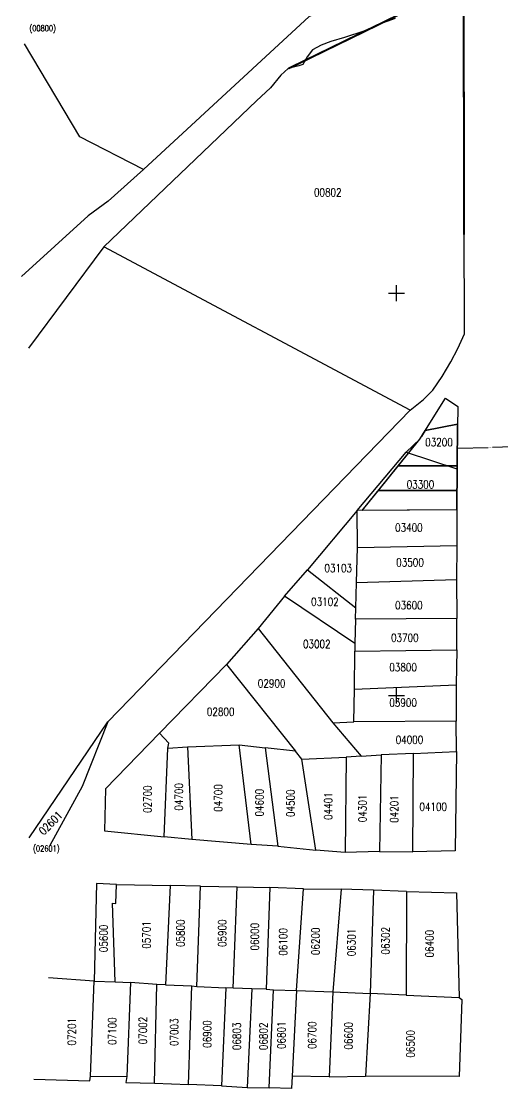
# Model space of a CAD drawing. Header units: metres. Extents: x 619047 to 657292, y 1301217 to 1319844.
# Drawn here: x 648898.7 to 649018.2, y 1318732.6 to 1318997.8 of the extents above; entities that cross this region are included whole.
import ezdxf
from ezdxf.enums import TextEntityAlignment as Align

# ---------------------------------------------------------------- set-up
doc = ezdxf.new("R2010")
doc.units = ezdxf.units.M
doc.header["$PDMODE"] = 32
doc.header["$PDSIZE"] = 0.5
for name, color, linetype in [('2', 1, 'Continuous'), ('42', 7, 'Continuous'), ('5', 7, 'Continuous'), ('6', 7, 'Continuous'), ('7', 7, 'Continuous'), ('CVL_CUADCON_LIN', 8, 'Continuous')]:
    doc.layers.add(name, color=color, linetype=linetype)
for name, color, linetype, lineweight in [('Nivel 2', 7, 'Continuous', 0), ('Nivel 5', 7, 'Continuous', 0), ('Nivel 6', 7, 'Continuous', 0)]:
    doc.layers.add(name, color=color, linetype=linetype, lineweight=lineweight)
doc.styles.add('ROMANS', font='ROMANS', dxfattribs={"height": 0.2})
doc.styles.get("Standard").update_dxf_attribs({"font": 'arial.ttf'})
doc.dimstyles.get("Standard").update_dxf_attribs({"dimtxt": 0.18, "dimasz": 0.18, "dimexe": 0.18, "dimexo": 0.0625, "dimgap": 0.09, "dimtad": 0, "dimtih": 1, "dimtoh": 1, "dimdec": 4, "dimzin": 0, "dimdsep": 46, "dimtxsty": 'Standard', "dimcen": 0.09, "dimadec": 0, "dimazin": 0, "dimtfac": 1, "dimtdec": 4, "dimtofl": 0, "dimtmove": 0, "dimatfit": 3, "dimfxl": 1, "dimtolj": 1, "dimtzin": 0, "dimarcsym": 0})

# ---------------------------------------------------------------- blocks, each defined once
blk = doc.blocks.new('COORD')
at = {"layer": '42', "color": 2, "linetype": 'Continuous'}
for p, q in [((-2, 0), (2, 0)), ((0, -2), (0, 2))]:
    blk.add_line(p, q, dxfattribs=at)
blk = doc.blocks.new('*D8')
at = {"color": 0, "linetype": 'Continuous', "lineweight": -2, "transparency": 16777216}
for p, q in [((649023.17, 1318892.1), (649015.67, 1318891.91)), ((649023.38, 1318890.85), (649023.34, 1318892.28)), ((649006.96, 1318890.45), (649006.93, 1318891.88)), ((649007.11, 1318891.7), (649014.62, 1318891.89))]:
    blk.add_line(p, q, dxfattribs=at)
at = {"color": 0, "linetype": 'Continuous', "transparency": 16777216}
for points in [[(649023.17, 1318892.13), (649023.17, 1318892.07), (649023.35, 1318892.1)], [(649007.11, 1318891.73), (649007.11, 1318891.67), (649006.93, 1318891.7)]]:
    blk.add_solid(points, dxfattribs=at)
at = {"layer": 'Defpoints', "color": 0, "linetype": 'Continuous', "transparency": 16777216}
for p in [(649023.35, 1318892.1), (649006.97, 1318890.39), (649023.38, 1318890.79)]:
    blk.add_point(p, dxfattribs=at)
at = {"color": 0, "linetype": 'Continuous', "transparency": 16777216, "insert": (649015.14, 1318891.9), "char_height": 0.18, "attachment_point": 5}
blk.add_mtext('\\A1;16.4205', dxfattribs=at)

msp = doc.modelspace()

# ---------------------------------------------------------------- linework, layer by layer
at = {"color": 4, "linetype": 'Continuous', "flags": 128}
for points in [[(649007.03512, 1318897.68375), (649006.8289, 1318876.38466), (648983.32956, 1318876.20799), (648997.6639, 1318893.98466), (648998.9923, 1318896.08591)], [(649007.03512, 1318897.68375), (649006.93615, 1318887.33413), (648992.3012, 1318887.33413), (648997.6639, 1318893.98466), (648998.9923, 1318896.08591)], [(649006.93615, 1318887.33413), (649006.87546, 1318881.18443), (648987.34235, 1318881.18443), (648992.3012, 1318887.33413)], [(649006.87546, 1318881.18443), (649006.8289, 1318876.38466), (648983.32956, 1318876.20799), (648987.34235, 1318881.18443)]]:
    msp.add_lwpolyline(points, close=True, dxfattribs=at)
at = {"color": 3, "linetype": 'Continuous', "flags": 128}
msp.add_lwpolyline([(649007.03512, 1318897.68375), (649006.8289, 1318876.38466), (648983.32956, 1318876.20799), (648997.6639, 1318893.98466), (648998.9923, 1318896.08591)], close=True, dxfattribs=at)
at = {"color": 2, "linetype": 'Continuous', "flags": 128}
for points in [[(649007.03514, 1318897.68366), (649006.8289, 1318876.38466), (648983.32956, 1318876.20799), (648997.6639, 1318893.98466), (648998.9923, 1318896.08591)], [(649006.87546, 1318881.18443), (649006.8289, 1318876.38466), (648983.32956, 1318876.20799), (648987.34235, 1318881.18443)]]:
    msp.add_lwpolyline(points, close=True, dxfattribs=at)
msp.add_lwpolyline([(649007.0351, 1318897.68361), (649006.87537, 1318881.18438), (648987.34064, 1318881.18221), (648997.6639, 1318893.98461), (648998.9923, 1318896.08591)], close=True)
at = {"color": 3, "linetype": 'Continuous', "flags": 128}
for points in [[(649007.03512, 1318897.68375), (648998.9923, 1318896.08591)], [(649006.8289, 1318876.38466), (649007.03514, 1318897.68366)], [(648998.9923, 1318896.08591), (648998.08388, 1318894.64898)], [(649006.8289, 1318876.38466), (648983.32956, 1318876.20799)]]:
    msp.add_lwpolyline(points, dxfattribs=at)
at = {"layer": '2', "color": 1, "linetype": 'Continuous'}
for p, q in [((648995.2579, 1318901.14866), (648919.1379, 1318941.72666)), ((648995.2579, 1318901.14866), (648920.1229, 1318823.73266)), ((648982.0879, 1318876.19866), (648994.2449, 1318890.73566)), ((648994.2449, 1318890.73566), (649006.8759, 1318886.59566)), ((649006.8759, 1318886.59566), (649006.8289, 1318876.38466)), ((648982.0879, 1318876.19866), (648969.7259, 1318861.51166)), ((649006.8289, 1318876.38466), (648982.0879, 1318876.19866)), ((648982.1979, 1318867.03366), (648982.0879, 1318876.19866)), ((649006.8289, 1318876.38466), (649006.8399, 1318867.51866)), ((648981.9039, 1318858.31666), (648982.1979, 1318867.03366)), ((648982.1979, 1318867.03366), (649006.8399, 1318867.51866)), ((649006.8399, 1318867.51866), (649006.7499, 1318859.10066)), ((648964.0569, 1318854.91666), (648969.7259, 1318861.51166)), ((648969.7259, 1318861.51166), (648981.7739, 1318852.03966)), ((648981.7739, 1318852.03966), (648981.9039, 1318858.31666)), ((648981.9039, 1318858.31666), (649006.7499, 1318859.10066)), ((649006.7499, 1318859.10066), (649006.8579, 1318849.38766)), ((648964.0569, 1318854.91666), (648957.5179, 1318846.92466)), ((648981.5299, 1318843.17266), (648964.0569, 1318854.91666)), ((648981.6589, 1318849.20066), (648981.7739, 1318852.03966)), ((648981.6589, 1318849.20066), (648981.5299, 1318843.17266)), ((649006.8579, 1318849.38766), (648981.6589, 1318849.20066)), ((649006.8229, 1318841.61766), (649006.8579, 1318849.38766)), ((648957.5179, 1318846.92466), (648949.6019, 1318837.98166)), ((648957.5179, 1318846.92466), (648976.0039, 1318823.47966)), ((648981.5299, 1318843.17266), (648981.5219, 1318841.28066)), ((648981.4279, 1318831.86566), (648981.5219, 1318841.28066)), ((648981.5219, 1318841.28066), (649006.8229, 1318841.61766)), ((649006.8229, 1318841.61766), (649006.6819, 1318832.95066)), ((648932.9629, 1318820.88866), (648949.6019, 1318837.98166)), ((648949.6019, 1318837.98166), (648966.7769, 1318816.47366)), ((648981.2889, 1318823.74666), (648981.4279, 1318831.86566)), ((648981.4279, 1318831.86566), (649006.6819, 1318832.95066)), ((649006.6819, 1318832.95066), (649006.6909, 1318823.88466)), ((648900.5809, 1318794.92366), (648920.1229, 1318823.73266)), ((648920.1229, 1318823.73266), (648913.7999, 1318807.62266)), ((648976.0039, 1318823.47966), (648981.2889, 1318823.74666)), ((648976.0039, 1318823.47966), (648983.0789, 1318815.18566)), ((649006.6909, 1318823.88466), (648981.2889, 1318823.74666)), ((649006.7579, 1318816.36366), (649006.6909, 1318823.88466)), ((648935.2879, 1318818.40666), (648932.9629, 1318820.88866)), ((648935.0799, 1318817.20966), (648935.2879, 1318818.40666)), ((648939.9069, 1318817.52566), (648952.7629, 1318818.01866)), ((648955.7479, 1318793.27366), (648952.7629, 1318818.01866)), ((648952.7629, 1318818.01866), (648959.2109, 1318817.29466)), ((648934.1149, 1318795.14166), (648935.0799, 1318817.20966)), ((648935.0799, 1318817.20966), (648939.9069, 1318817.52566)), ((648939.9069, 1318817.52566), (648941.0209, 1318794.51766)), ((648966.7769, 1318816.47366), (648959.2109, 1318817.29466)), ((648959.2109, 1318817.29466), (648962.4009, 1318792.79966)), ((648968.3429, 1318814.43666), (648966.7769, 1318816.47366)), ((648983.0789, 1318815.18566), (648988.0589, 1318815.55166)), ((648988.0589, 1318815.55166), (648987.5939, 1318791.54266)), ((648996.0869, 1318815.82866), (648988.0589, 1318815.55166)), ((648995.9249, 1318791.47166), (648996.0869, 1318815.82866)), ((648996.0869, 1318815.82866), (649006.7579, 1318816.36366)), ((648968.3429, 1318814.43666), (648979.3689, 1318814.92366)), ((648971.7949, 1318791.83566), (648968.3429, 1318814.43666)), ((648979.3689, 1318814.92366), (648979.1079, 1318791.26366)), ((648983.0789, 1318815.18566), (648979.3689, 1318814.92366)), ((648913.7999, 1318807.62266), (648905.7569, 1318793.00066)), ((648941.0209, 1318794.51766), (648934.1149, 1318795.14166)), ((648955.7479, 1318793.27366), (648941.0209, 1318794.51766)), ((648962.4009, 1318792.79966), (648955.7479, 1318793.27366)), ((648962.4009, 1318792.79966), (648971.7949, 1318791.83566)), ((648979.1079, 1318791.26366), (648971.7949, 1318791.83566)), ((648987.5939, 1318791.54266), (648979.1079, 1318791.26366)), ((648987.5939, 1318791.54266), (648995.9249, 1318791.47166)), ((648922.1519, 1318778.61266), (648922.3259, 1318783.34566)), ((648922.3259, 1318783.34566), (648935.6349, 1318783.04266)), ((648935.6349, 1318783.04266), (648934.4549, 1318758.38366)), ((648943.1529, 1318782.91966), (648935.6349, 1318783.04266)), ((648942.2259, 1318757.96266), (648943.1529, 1318782.91966)), ((648943.1529, 1318782.91966), (648952.2959, 1318782.70266)), ((648951.3179, 1318757.54566), (648952.2959, 1318782.70266)), ((648952.2959, 1318782.70266), (648960.3729, 1318782.53166)), ((648960.3729, 1318782.53166), (648959.4959, 1318757.27566)), ((648968.7539, 1318782.21166), (648960.3729, 1318782.53166)), ((648967.0129, 1318756.95266), (648968.7539, 1318782.21166)), ((648968.7539, 1318782.21166), (648978.1009, 1318782.14466)), ((648978.1009, 1318782.14466), (648976.0539, 1318756.63566)), ((648986.1269, 1318781.87366), (648978.1009, 1318782.14466)), ((648986.1269, 1318781.87366), (648985.3489, 1318756.21966)), ((648994.3559, 1318781.60366), (648986.1269, 1318781.87366)), ((648994.3559, 1318781.60366), (648994.2889, 1318755.85266)), ((648921.9609, 1318759.13666), (648921.2879, 1318778.65966)), ((648921.2879, 1318778.65966), (648922.1519, 1318778.61266)), ((648916.7289, 1318759.31766), (648905.4039, 1318760.12466)), ((648916.7289, 1318759.31766), (648921.9609, 1318759.13666)), ((648921.9609, 1318759.13666), (648925.7699, 1318758.95066)), ((648932.3219, 1318758.47566), (648925.7699, 1318758.95066)), ((648934.4549, 1318758.38366), (648932.3219, 1318758.47566)), ((648934.4549, 1318758.38366), (648941.0069, 1318758.10766)), ((648941.0069, 1318758.10766), (648942.2259, 1318757.96266)), ((648942.2259, 1318757.96266), (648949.4889, 1318757.63866)), ((648951.3179, 1318757.54566), (648949.4889, 1318757.63866)), ((648955.8889, 1318757.36266), (648951.3179, 1318757.54566)), ((648959.4959, 1318757.27566), (648955.8889, 1318757.36266)), ((648959.4959, 1318757.27566), (648961.2729, 1318757.13166)), ((648961.2729, 1318757.13166), (648967.0129, 1318756.95266)), ((648967.0129, 1318756.95266), (648976.0539, 1318756.63566)), ((648976.0539, 1318756.63566), (648985.3489, 1318756.21966)), ((648994.2889, 1318755.85266), (648985.3489, 1318756.21966)), ((648994.2889, 1318755.85266), (649007.4439, 1318755.20066)), ((648915.7009, 1318734.50966), (648915.8079, 1318735.70466)), ((648965.9509, 1318735.73066), (648965.7329, 1318732.59166)), ((648924.8509, 1318735.58666), (648924.5899, 1318734.14166))]:
    msp.add_line(p, q, dxfattribs=at)
for points in [[(649007.1839, 1319020.68266), (649007.3009, 1319012.86266), (648970.1509, 1318998.93666), (648928.9799, 1318960.93766)], [(648995.2579, 1318901.14866), (648998.5219, 1318903.79966), (649000.8689, 1318906.14966), (649003.2209, 1318909.49466), (649005.3719, 1318913.13866), (649007.1139, 1318916.48166), (649008.7059, 1318920.12366), (649008.5249, 1319002.85566)], [(648991.5369, 1318998.51266), (648987.3639, 1318996.95366), (648983.7499, 1318995.34766), (648978.9169, 1318993.78666), (648975.5079, 1318992.72866), (648973.1669, 1318991.87366), (648970.9779, 1318990.72066), (648969.6489, 1318988.97266), (648968.5729, 1318987.07566), (648967.5549, 1318986.72366), (648964.9609, 1318986.01766), (648963.1249, 1318984.36766), (648960.5199, 1318981.22066), (648957.0499, 1318978.02066), (648919.1379, 1318941.72666)], [(648994.2449, 1318890.73566), (648997.6639, 1318893.98466), (649004.0609, 1318904.11866), (649007.0989, 1318902.08666), (649006.8759, 1318886.59566)], [(648932.9629, 1318820.88866), (648919.5889, 1318807.04466), (648919.3379, 1318796.63366), (648934.1149, 1318795.14166)], [(649006.7579, 1318816.36366), (649006.3909, 1318791.65766), (648995.9249, 1318791.47166)], [(648922.3259, 1318783.34566), (648917.3479, 1318783.52666), (648916.7289, 1318759.31766)], [(648994.3559, 1318781.60366), (649006.7499, 1318781.24866), (649007.4439, 1318755.20066)]]:
    msp.add_lwpolyline(points, dxfattribs=at)
at = {"layer": '6', "color": 30, "linetype": 'Continuous'}
for p, q in [((648919.1379, 1318941.72666), (648900.4249, 1318916.54166)), ((648915.8079, 1318735.70466), (648916.7289, 1318759.31766)), ((648925.7699, 1318758.95066), (648924.8509, 1318735.58666)), ((648931.7519, 1318733.96766), (648932.3219, 1318758.47566)), ((648940.1839, 1318733.64866), (648941.0069, 1318758.10766)), ((648949.4889, 1318757.63866), (648948.3619, 1318733.27866)), ((648955.8889, 1318757.36266), (648954.7609, 1318732.90166)), ((648960.1969, 1318732.82166), (648961.2729, 1318757.13166)), ((648967.0129, 1318756.95266), (648965.9509, 1318735.73066)), ((648976.0539, 1318756.63566), (648975.0939, 1318735.56266)), ((648985.3489, 1318756.21966), (648984.1379, 1318735.69466)), ((648915.8079, 1318735.70466), (648924.8509, 1318735.58666)), ((648975.0939, 1318735.56266), (648965.9509, 1318735.73066)), ((648975.0939, 1318735.56266), (648984.1379, 1318735.69466)), ((648901.7329, 1318734.95866), (648915.7009, 1318734.50966)), ((648924.5899, 1318734.14166), (648931.7519, 1318733.96766)), ((648931.7519, 1318733.96766), (648940.1839, 1318733.64866)), ((648948.3619, 1318733.27866), (648940.1839, 1318733.64866)), ((648948.3619, 1318733.27866), (648954.7609, 1318732.90166)), ((648954.7609, 1318732.90166), (648960.1969, 1318732.82166)), ((648965.7329, 1318732.59166), (648960.1969, 1318732.82166))]:
    msp.add_line(p, q, dxfattribs=at)
for points in [[(648928.9799, 1318960.93766), (648913.2179, 1318969.10166), (648899.4769, 1318992.21666)], [(648928.9799, 1318960.93766), (648920.2059, 1318953.08666), (648915.2619, 1318949.48366), (648898.6649, 1318934.40466)], [(649007.4439, 1318755.20066), (649008.0509, 1318754.70466), (649007.4049, 1318735.57566), (648984.1379, 1318735.69466)]]:
    msp.add_lwpolyline(points, dxfattribs=at)
at = {"layer": 'CVL_CUADCON_LIN', "color": 2, "ltscale": 0.5, "const_width": 0.5, "flags": 128}
msp.add_lwpolyline([(649008.65192, 1318944.79628), (649008.5249, 1319002.85566), (649002.5329, 1319003.38266), (648995.5109, 1319000.91766), (648964.9609, 1318986.01766)], dxfattribs=at)
at = {"layer": 'Nivel 2', "color": 1, "linetype": 'Continuous', "lineweight": -3}
for p, q in [((648995.2579, 1318901.14866), (648919.1379, 1318941.72666)), ((648995.2579, 1318901.14866), (648919.1379, 1318941.72666)), ((648995.2579, 1318901.14866), (648920.1229, 1318823.73266)), ((648995.2579, 1318901.14866), (648920.1229, 1318823.73266)), ((648982.0879, 1318876.19866), (648994.2449, 1318890.73566)), ((648982.0879, 1318876.19866), (648994.2449, 1318890.73566)), ((648994.2449, 1318890.73566), (649006.8759, 1318886.59566)), ((648994.2449, 1318890.73566), (649006.8759, 1318886.59566)), ((649006.8759, 1318886.59566), (649006.8289, 1318876.38466)), ((649006.8759, 1318886.59566), (649006.8289, 1318876.38466)), ((648982.0879, 1318876.19866), (648969.7259, 1318861.51166)), ((648982.0879, 1318876.19866), (648969.7259, 1318861.51166)), ((649006.8289, 1318876.38466), (648982.0879, 1318876.19866)), ((649006.8289, 1318876.38466), (648982.0879, 1318876.19866)), ((648982.1979, 1318867.03366), (648982.0879, 1318876.19866)), ((648982.1979, 1318867.03366), (648982.0879, 1318876.19866)), ((649006.8289, 1318876.38466), (649006.8399, 1318867.51866)), ((649006.8289, 1318876.38466), (649006.8399, 1318867.51866)), ((648981.9039, 1318858.31666), (648982.1979, 1318867.03366)), ((648981.9039, 1318858.31666), (648982.1979, 1318867.03366)), ((648982.1979, 1318867.03366), (649006.8399, 1318867.51866)), ((648982.1979, 1318867.03366), (649006.8399, 1318867.51866)), ((649006.8399, 1318867.51866), (649006.7499, 1318859.10066)), ((649006.8399, 1318867.51866), (649006.7499, 1318859.10066)), ((648964.0569, 1318854.91666), (648969.7259, 1318861.51166)), ((648964.0569, 1318854.91666), (648969.7259, 1318861.51166)), ((648969.7259, 1318861.51166), (648981.7739, 1318852.03966)), ((648969.7259, 1318861.51166), (648981.7739, 1318852.03966)), ((648981.7739, 1318852.03966), (648981.9039, 1318858.31666)), ((648981.7739, 1318852.03966), (648981.9039, 1318858.31666)), ((648981.9039, 1318858.31666), (649006.7499, 1318859.10066)), ((648981.9039, 1318858.31666), (649006.7499, 1318859.10066)), ((649006.7499, 1318859.10066), (649006.8579, 1318849.38766)), ((649006.7499, 1318859.10066), (649006.8579, 1318849.38766)), ((648964.0569, 1318854.91666), (648957.5179, 1318846.92466)), ((648964.0569, 1318854.91666), (648957.5179, 1318846.92466)), ((648981.5299, 1318843.17266), (648964.0569, 1318854.91666)), ((648981.5299, 1318843.17266), (648964.0569, 1318854.91666)), ((648981.6589, 1318849.20066), (648981.7739, 1318852.03966)), ((648981.6589, 1318849.20066), (648981.7739, 1318852.03966)), ((648981.6589, 1318849.20066), (648981.5299, 1318843.17266)), ((648981.6589, 1318849.20066), (648981.5299, 1318843.17266)), ((649006.8579, 1318849.38766), (648981.6589, 1318849.20066)), ((649006.8579, 1318849.38766), (648981.6589, 1318849.20066)), ((649006.8229, 1318841.61766), (649006.8579, 1318849.38766)), ((649006.8229, 1318841.61766), (649006.8579, 1318849.38766)), ((648957.5179, 1318846.92466), (648949.6019, 1318837.98166)), ((648957.5179, 1318846.92466), (648949.6019, 1318837.98166)), ((648957.5179, 1318846.92466), (648976.0039, 1318823.47966)), ((648957.5179, 1318846.92466), (648976.0039, 1318823.47966)), ((648981.5299, 1318843.17266), (648981.5219, 1318841.28066)), ((648981.5299, 1318843.17266), (648981.5219, 1318841.28066)), ((648981.4279, 1318831.86566), (648981.5219, 1318841.28066)), ((648981.4279, 1318831.86566), (648981.5219, 1318841.28066)), ((648981.5219, 1318841.28066), (649006.8229, 1318841.61766)), ((648981.5219, 1318841.28066), (649006.8229, 1318841.61766)), ((649006.8229, 1318841.61766), (649006.6819, 1318832.95066)), ((649006.8229, 1318841.61766), (649006.6819, 1318832.95066)), ((648932.9629, 1318820.88866), (648949.6019, 1318837.98166)), ((648932.9629, 1318820.88866), (648949.6019, 1318837.98166)), ((648949.6019, 1318837.98166), (648966.7769, 1318816.47366)), ((648949.6019, 1318837.98166), (648966.7769, 1318816.47366)), ((648981.2889, 1318823.74666), (648981.4279, 1318831.86566)), ((648981.2889, 1318823.74666), (648981.4279, 1318831.86566)), ((648981.4279, 1318831.86566), (649006.6819, 1318832.95066)), ((648981.4279, 1318831.86566), (649006.6819, 1318832.95066)), ((649006.6819, 1318832.95066), (649006.6909, 1318823.88466)), ((649006.6819, 1318832.95066), (649006.6909, 1318823.88466)), ((648900.5809, 1318794.92366), (648920.1229, 1318823.73266)), ((648900.5809, 1318794.92366), (648920.1229, 1318823.73266)), ((648920.1229, 1318823.73266), (648913.7999, 1318807.62266)), ((648920.1229, 1318823.73266), (648913.7999, 1318807.62266)), ((648976.0039, 1318823.47966), (648981.2889, 1318823.74666)), ((648976.0039, 1318823.47966), (648981.2889, 1318823.74666)), ((648976.0039, 1318823.47966), (648983.0789, 1318815.18566)), ((648976.0039, 1318823.47966), (648983.0789, 1318815.18566)), ((649006.6909, 1318823.88466), (648981.2889, 1318823.74666)), ((649006.6909, 1318823.88466), (648981.2889, 1318823.74666)), ((649006.7579, 1318816.36366), (649006.6909, 1318823.88466)), ((649006.7579, 1318816.36366), (649006.6909, 1318823.88466)), ((648935.2879, 1318818.40666), (648932.9629, 1318820.88866)), ((648935.2879, 1318818.40666), (648932.9629, 1318820.88866)), ((648935.0799, 1318817.20966), (648935.2879, 1318818.40666)), ((648935.0799, 1318817.20966), (648935.2879, 1318818.40666)), ((648939.9069, 1318817.52566), (648952.7629, 1318818.01866)), ((648939.9069, 1318817.52566), (648952.7629, 1318818.01866)), ((648952.7629, 1318818.01866), (648959.2109, 1318817.29466)), ((648955.7479, 1318793.27366), (648952.7629, 1318818.01866)), ((648952.7629, 1318818.01866), (648959.2109, 1318817.29466)), ((648955.7479, 1318793.27366), (648952.7629, 1318818.01866)), ((648934.1149, 1318795.14166), (648935.0799, 1318817.20966)), ((648934.1149, 1318795.14166), (648935.0799, 1318817.20966)), ((648935.0799, 1318817.20966), (648939.9069, 1318817.52566)), ((648935.0799, 1318817.20966), (648939.9069, 1318817.52566)), ((648939.9069, 1318817.52566), (648941.0209, 1318794.51766)), ((648939.9069, 1318817.52566), (648941.0209, 1318794.51766)), ((648959.2109, 1318817.29466), (648962.4009, 1318792.79966)), ((648966.7769, 1318816.47366), (648959.2109, 1318817.29466)), ((648959.2109, 1318817.29466), (648962.4009, 1318792.79966)), ((648966.7769, 1318816.47366), (648959.2109, 1318817.29466)), ((648968.3429, 1318814.43666), (648966.7769, 1318816.47366)), ((648968.3429, 1318814.43666), (648966.7769, 1318816.47366)), ((648983.0789, 1318815.18566), (648988.0589, 1318815.55166)), ((648983.0789, 1318815.18566), (648988.0589, 1318815.55166)), ((648988.0589, 1318815.55166), (648987.5939, 1318791.54266)), ((648988.0589, 1318815.55166), (648987.5939, 1318791.54266)), ((648996.0869, 1318815.82866), (648988.0589, 1318815.55166)), ((648996.0869, 1318815.82866), (648988.0589, 1318815.55166)), ((648995.9249, 1318791.47166), (648996.0869, 1318815.82866)), ((648995.9249, 1318791.47166), (648996.0869, 1318815.82866)), ((648996.0869, 1318815.82866), (649006.7579, 1318816.36366)), ((648996.0869, 1318815.82866), (649006.7579, 1318816.36366)), ((648968.3429, 1318814.43666), (648979.3689, 1318814.92366)), ((648968.3429, 1318814.43666), (648979.3689, 1318814.92366)), ((648971.7949, 1318791.83566), (648968.3429, 1318814.43666)), ((648971.7949, 1318791.83566), (648968.3429, 1318814.43666)), ((648979.3689, 1318814.92366), (648979.1079, 1318791.26366)), ((648979.3689, 1318814.92366), (648979.1079, 1318791.26366)), ((648983.0789, 1318815.18566), (648979.3689, 1318814.92366)), ((648983.0789, 1318815.18566), (648979.3689, 1318814.92366)), ((648913.7999, 1318807.62266), (648905.7569, 1318793.00066)), ((648913.7999, 1318807.62266), (648905.7569, 1318793.00066)), ((648941.0209, 1318794.51766), (648934.1149, 1318795.14166)), ((648941.0209, 1318794.51766), (648934.1149, 1318795.14166)), ((648955.7479, 1318793.27366), (648941.0209, 1318794.51766)), ((648955.7479, 1318793.27366), (648941.0209, 1318794.51766)), ((648962.4009, 1318792.79966), (648955.7479, 1318793.27366)), ((648962.4009, 1318792.79966), (648955.7479, 1318793.27366)), ((648962.4009, 1318792.79966), (648971.7949, 1318791.83566)), ((648962.4009, 1318792.79966), (648971.7949, 1318791.83566)), ((648979.1079, 1318791.26366), (648971.7949, 1318791.83566)), ((648979.1079, 1318791.26366), (648971.7949, 1318791.83566)), ((648987.5939, 1318791.54266), (648979.1079, 1318791.26366)), ((648987.5939, 1318791.54266), (648979.1079, 1318791.26366)), ((648987.5939, 1318791.54266), (648995.9249, 1318791.47166)), ((648987.5939, 1318791.54266), (648995.9249, 1318791.47166)), ((648922.1519, 1318778.61266), (648922.3259, 1318783.34566)), ((648922.1519, 1318778.61266), (648922.3259, 1318783.34566)), ((648922.3259, 1318783.34566), (648935.6349, 1318783.04266)), ((648922.3259, 1318783.34566), (648935.6349, 1318783.04266)), ((648935.6349, 1318783.04266), (648934.4549, 1318758.38366)), ((648935.6349, 1318783.04266), (648934.4549, 1318758.38366)), ((648943.1529, 1318782.91966), (648935.6349, 1318783.04266)), ((648943.1529, 1318782.91966), (648935.6349, 1318783.04266)), ((648942.2259, 1318757.96266), (648943.1529, 1318782.91966)), ((648942.2259, 1318757.96266), (648943.1529, 1318782.91966)), ((648943.1529, 1318782.91966), (648952.2959, 1318782.70266)), ((648943.1529, 1318782.91966), (648952.2959, 1318782.70266)), ((648951.3179, 1318757.54566), (648952.2959, 1318782.70266)), ((648951.3179, 1318757.54566), (648952.2959, 1318782.70266)), ((648952.2959, 1318782.70266), (648960.3729, 1318782.53166)), ((648952.2959, 1318782.70266), (648960.3729, 1318782.53166)), ((648960.3729, 1318782.53166), (648959.4959, 1318757.27566)), ((648960.3729, 1318782.53166), (648959.4959, 1318757.27566)), ((648968.7539, 1318782.21166), (648960.3729, 1318782.53166)), ((648968.7539, 1318782.21166), (648960.3729, 1318782.53166)), ((648967.0129, 1318756.95266), (648968.7539, 1318782.21166)), ((648967.0129, 1318756.95266), (648968.7539, 1318782.21166)), ((648968.7539, 1318782.21166), (648978.1009, 1318782.14466)), ((648968.7539, 1318782.21166), (648978.1009, 1318782.14466)), ((648978.1009, 1318782.14466), (648976.0539, 1318756.63566)), ((648978.1009, 1318782.14466), (648976.0539, 1318756.63566)), ((648986.1269, 1318781.87366), (648978.1009, 1318782.14466)), ((648986.1269, 1318781.87366), (648978.1009, 1318782.14466)), ((648986.1269, 1318781.87366), (648985.3489, 1318756.21966)), ((648986.1269, 1318781.87366), (648985.3489, 1318756.21966)), ((648994.3559, 1318781.60366), (648986.1269, 1318781.87366)), ((648994.3559, 1318781.60366), (648986.1269, 1318781.87366)), ((648994.3559, 1318781.60366), (648994.2889, 1318755.85266)), ((648994.3559, 1318781.60366), (648994.2889, 1318755.85266)), ((648921.2879, 1318778.65966), (648922.1519, 1318778.61266)), ((648921.9609, 1318759.13666), (648921.2879, 1318778.65966)), ((648921.2879, 1318778.65966), (648922.1519, 1318778.61266)), ((648921.9609, 1318759.13666), (648921.2879, 1318778.65966)), ((648916.7289, 1318759.31766), (648905.4039, 1318760.12466)), ((648916.7289, 1318759.31766), (648905.4039, 1318760.12466)), ((648916.7289, 1318759.31766), (648921.9609, 1318759.13666)), ((648916.7289, 1318759.31766), (648921.9609, 1318759.13666)), ((648921.9609, 1318759.13666), (648925.7699, 1318758.95066)), ((648921.9609, 1318759.13666), (648925.7699, 1318758.95066)), ((648932.3219, 1318758.47566), (648925.7699, 1318758.95066)), ((648932.3219, 1318758.47566), (648925.7699, 1318758.95066)), ((648934.4549, 1318758.38366), (648932.3219, 1318758.47566)), ((648934.4549, 1318758.38366), (648932.3219, 1318758.47566)), ((648934.4549, 1318758.38366), (648941.0069, 1318758.10766)), ((648934.4549, 1318758.38366), (648941.0069, 1318758.10766)), ((648941.0069, 1318758.10766), (648942.2259, 1318757.96266)), ((648941.0069, 1318758.10766), (648942.2259, 1318757.96266)), ((648942.2259, 1318757.96266), (648949.4889, 1318757.63866)), ((648942.2259, 1318757.96266), (648949.4889, 1318757.63866)), ((648951.3179, 1318757.54566), (648949.4889, 1318757.63866)), ((648951.3179, 1318757.54566), (648949.4889, 1318757.63866)), ((648955.8889, 1318757.36266), (648951.3179, 1318757.54566)), ((648955.8889, 1318757.36266), (648951.3179, 1318757.54566)), ((648959.4959, 1318757.27566), (648955.8889, 1318757.36266)), ((648959.4959, 1318757.27566), (648955.8889, 1318757.36266)), ((648959.4959, 1318757.27566), (648961.2729, 1318757.13166)), ((648959.4959, 1318757.27566), (648961.2729, 1318757.13166)), ((648961.2729, 1318757.13166), (648967.0129, 1318756.95266)), ((648961.2729, 1318757.13166), (648967.0129, 1318756.95266)), ((648967.0129, 1318756.95266), (648976.0539, 1318756.63566)), ((648967.0129, 1318756.95266), (648976.0539, 1318756.63566)), ((648976.0539, 1318756.63566), (648985.3489, 1318756.21966)), ((648976.0539, 1318756.63566), (648985.3489, 1318756.21966)), ((648994.2889, 1318755.85266), (648985.3489, 1318756.21966)), ((648994.2889, 1318755.85266), (648985.3489, 1318756.21966)), ((648994.2889, 1318755.85266), (649007.4439, 1318755.20066)), ((648994.2889, 1318755.85266), (649007.4439, 1318755.20066)), ((648915.7009, 1318734.50966), (648915.8079, 1318735.70466)), ((648915.7009, 1318734.50966), (648915.8079, 1318735.70466)), ((648965.9509, 1318735.73066), (648965.7329, 1318732.59166)), ((648965.9509, 1318735.73066), (648965.7329, 1318732.59166)), ((648924.8509, 1318735.58666), (648924.5899, 1318734.14166)), ((648924.8509, 1318735.58666), (648924.5899, 1318734.14166))]:
    msp.add_line(p, q, dxfattribs=at)
at = {"layer": 'Nivel 2', "color": 1, "linetype": 'Continuous', "lineweight": -3, "flags": 128}
for points in [[(649007.1839, 1319020.68266), (649007.3009, 1319012.86266), (648970.1509, 1318998.93666), (648928.9799, 1318960.93766)], [(649007.1839, 1319020.68266), (649007.3009, 1319012.86266), (648970.1509, 1318998.93666), (648928.9799, 1318960.93766)], [(648995.2579, 1318901.14866), (648998.5219, 1318903.79966), (649000.8689, 1318906.14966), (649003.2209, 1318909.49466), (649005.3719, 1318913.13866), (649007.1139, 1318916.48166), (649008.7059, 1318920.12366), (649008.5249, 1319002.85566)], [(648995.2579, 1318901.14866), (648998.5219, 1318903.79966), (649000.8689, 1318906.14966), (649003.2209, 1318909.49466), (649005.3719, 1318913.13866), (649007.1139, 1318916.48166), (649008.7059, 1318920.12366), (649008.5249, 1319002.85566)], [(648991.5369, 1318998.51266), (648987.3639, 1318996.95366), (648983.7499, 1318995.34766), (648978.9169, 1318993.78666), (648975.5079, 1318992.72866), (648973.1669, 1318991.87366), (648970.9779, 1318990.72066), (648969.6489, 1318988.97266), (648968.5729, 1318987.07566), (648967.5549, 1318986.72366), (648964.9609, 1318986.01766), (648963.1249, 1318984.36766), (648960.5199, 1318981.22066), (648957.0499, 1318978.02066), (648919.1379, 1318941.72666)], [(648991.5369, 1318998.51266), (648987.3639, 1318996.95366), (648983.7499, 1318995.34766), (648978.9169, 1318993.78666), (648975.5079, 1318992.72866), (648973.1669, 1318991.87366), (648970.9779, 1318990.72066), (648969.6489, 1318988.97266), (648968.5729, 1318987.07566), (648967.5549, 1318986.72366), (648964.9609, 1318986.01766), (648963.1249, 1318984.36766), (648960.5199, 1318981.22066), (648957.0499, 1318978.02066), (648919.1379, 1318941.72666)], [(648994.2449, 1318890.73566), (648997.6639, 1318893.98466), (649004.0609, 1318904.11866), (649007.0989, 1318902.08666), (649006.8759, 1318886.59566)], [(648994.2449, 1318890.73566), (648997.6639, 1318893.98466), (649004.0609, 1318904.11866), (649007.0989, 1318902.08666), (649006.8759, 1318886.59566)], [(648932.9629, 1318820.88866), (648919.5889, 1318807.04466), (648919.3379, 1318796.63366), (648934.1149, 1318795.14166)], [(648932.9629, 1318820.88866), (648919.5889, 1318807.04466), (648919.3379, 1318796.63366), (648934.1149, 1318795.14166)], [(649006.7579, 1318816.36366), (649006.3909, 1318791.65766), (648995.9249, 1318791.47166)], [(649006.7579, 1318816.36366), (649006.3909, 1318791.65766), (648995.9249, 1318791.47166)], [(648922.3259, 1318783.34566), (648917.3479, 1318783.52666), (648916.7289, 1318759.31766)], [(648922.3259, 1318783.34566), (648917.3479, 1318783.52666), (648916.7289, 1318759.31766)], [(648994.3559, 1318781.60366), (649006.7499, 1318781.24866), (649007.4439, 1318755.20066)], [(648994.3559, 1318781.60366), (649006.7499, 1318781.24866), (649007.4439, 1318755.20066)]]:
    msp.add_lwpolyline(points, dxfattribs=at)
at = {"layer": 'Nivel 6', "color": 30, "linetype": 'Continuous', "lineweight": -3}
for p, q in [((648919.1379, 1318941.72666), (648900.4249, 1318916.54166)), ((648919.1379, 1318941.72666), (648900.4249, 1318916.54166)), ((648915.8079, 1318735.70466), (648916.7289, 1318759.31766)), ((648915.8079, 1318735.70466), (648916.7289, 1318759.31766)), ((648925.7699, 1318758.95066), (648924.8509, 1318735.58666)), ((648925.7699, 1318758.95066), (648924.8509, 1318735.58666)), ((648931.7519, 1318733.96766), (648932.3219, 1318758.47566)), ((648931.7519, 1318733.96766), (648932.3219, 1318758.47566)), ((648940.1839, 1318733.64866), (648941.0069, 1318758.10766)), ((648940.1839, 1318733.64866), (648941.0069, 1318758.10766)), ((648949.4889, 1318757.63866), (648948.3619, 1318733.27866)), ((648949.4889, 1318757.63866), (648948.3619, 1318733.27866)), ((648955.8889, 1318757.36266), (648954.7609, 1318732.90166)), ((648955.8889, 1318757.36266), (648954.7609, 1318732.90166)), ((648960.1969, 1318732.82166), (648961.2729, 1318757.13166)), ((648960.1969, 1318732.82166), (648961.2729, 1318757.13166)), ((648967.0129, 1318756.95266), (648965.9509, 1318735.73066)), ((648967.0129, 1318756.95266), (648965.9509, 1318735.73066)), ((648976.0539, 1318756.63566), (648975.0939, 1318735.56266)), ((648976.0539, 1318756.63566), (648975.0939, 1318735.56266)), ((648985.3489, 1318756.21966), (648984.1379, 1318735.69466)), ((648985.3489, 1318756.21966), (648984.1379, 1318735.69466)), ((648915.8079, 1318735.70466), (648924.8509, 1318735.58666)), ((648915.8079, 1318735.70466), (648924.8509, 1318735.58666)), ((648975.0939, 1318735.56266), (648965.9509, 1318735.73066)), ((648975.0939, 1318735.56266), (648965.9509, 1318735.73066)), ((648975.0939, 1318735.56266), (648984.1379, 1318735.69466)), ((648975.0939, 1318735.56266), (648984.1379, 1318735.69466)), ((648901.7329, 1318734.95866), (648915.7009, 1318734.50966)), ((648901.7329, 1318734.95866), (648915.7009, 1318734.50966)), ((648924.5899, 1318734.14166), (648931.7519, 1318733.96766)), ((648924.5899, 1318734.14166), (648931.7519, 1318733.96766)), ((648931.7519, 1318733.96766), (648940.1839, 1318733.64866)), ((648931.7519, 1318733.96766), (648940.1839, 1318733.64866)), ((648948.3619, 1318733.27866), (648940.1839, 1318733.64866)), ((648948.3619, 1318733.27866), (648940.1839, 1318733.64866)), ((648948.3619, 1318733.27866), (648954.7609, 1318732.90166)), ((648948.3619, 1318733.27866), (648954.7609, 1318732.90166)), ((648954.7609, 1318732.90166), (648960.1969, 1318732.82166)), ((648954.7609, 1318732.90166), (648960.1969, 1318732.82166)), ((648965.7329, 1318732.59166), (648960.1969, 1318732.82166)), ((648965.7329, 1318732.59166), (648960.1969, 1318732.82166))]:
    msp.add_line(p, q, dxfattribs=at)
at = {"layer": 'Nivel 6', "color": 30, "linetype": 'Continuous', "lineweight": -3, "flags": 128}
for points in [[(648928.9799, 1318960.93766), (648913.2179, 1318969.10166), (648899.4769, 1318992.21666)], [(648928.9799, 1318960.93766), (648913.2179, 1318969.10166), (648899.4769, 1318992.21666)], [(648928.9799, 1318960.93766), (648920.2059, 1318953.08666), (648915.2619, 1318949.48366), (648898.6649, 1318934.40466)], [(648928.9799, 1318960.93766), (648920.2059, 1318953.08666), (648915.2619, 1318949.48366), (648898.6649, 1318934.40466)], [(649007.4439, 1318755.20066), (649008.0509, 1318754.70466), (649007.4049, 1318735.57566), (648984.1379, 1318735.69466)], [(649007.4439, 1318755.20066), (649008.0509, 1318754.70466), (649007.4049, 1318735.57566), (648984.1379, 1318735.69466)]]:
    msp.add_lwpolyline(points, dxfattribs=at)

# ---------------------------------------------------------------- block references
at = {"layer": '5', "color": 2, "linetype": 'Continuous'}
for p in [(648991.8349, 1318930.25866), (648991.8349, 1318830.25866)]:
    msp.add_blockref('COORD', p, dxfattribs=at)
at = {"layer": 'Nivel 5', "color": 2, "linetype": 'Continuous', "lineweight": -3}
for p in [(648991.8349, 1318930.25866), (648991.8349, 1318930.25866), (648991.8349, 1318830.25866), (648991.8349, 1318830.25866)]:
    msp.add_blockref('COORD', p, dxfattribs=at)

# ---------------------------------------------------------------- texts
at = {"layer": '7', "color": 7, "linetype": 'Continuous', "style": 'ROMANS', "width": 0.8}
for s, height, p in [('(00800)', 1.5, (648903.9539, 1318995.95566)), ('00802', 2, (648974.7729, 1318955.27566)), ('03200', 2, (649002.4039, 1318893.20866)), ('03300', 2, (648997.8009, 1318882.69966)), ('03400', 2, (648994.9229, 1318871.98366)), ('03103', 2, (648977.3739, 1318861.92866)), ('03500', 2, (648995.2109, 1318863.34566)), ('03102', 2, (648974.0659, 1318853.57866)), ('03600', 2, (648994.9229, 1318852.69166)), ('03700', 2, (648993.9159, 1318844.62966)), ('03002', 2, (648972.0519, 1318843.06866)), ('03800', 2, (648993.4849, 1318837.28766)), ('02900', 2, (648960.8329, 1318833.27966)), ('03900', 2, (648993.4849, 1318828.50566)), ('02800', 2, (648948.1739, 1318826.22566)), ('04000', 2, (648995.0669, 1318819.29166)), ('04100', 2, (649000.9639, 1318802.61466)), ('(02601)', 1.5, (648904.8799, 1318792.15966))]:
    msp.add_text(s, height=height, dxfattribs=at).set_placement(p, align=Align.MIDDLE)
for s, rotation, p in [('02700', 90, (648930.0239, 1318804.51266)), ('04700', 90, (648937.7919, 1318805.08866)), ('04700', 90, (648947.5729, 1318804.80066)), ('04600', 90, (648957.7859, 1318803.64866)), ('04500', 90, (648965.5529, 1318803.50466)), ('04401', 90, (648974.9029, 1318802.78566)), ('04301', 90, (648983.3899, 1318802.20966)), ('04201', 90, (648991.3009, 1318802.06566)), ('02601', 45, (648905.91662, 1318798.5696)), ('05600', 90, (648919.0929, 1318769.91466)), ('05701', 90, (648929.7369, 1318770.77966)), ('05800', 90, (648938.2239, 1318771.21066)), ('05900', 90, (648948.5809, 1318771.21066)), ('06000', 90, (648956.6359, 1318770.34666)), ('06100', 90, (648963.6839, 1318769.05066)), ('06200', 90, (648971.7389, 1318769.19466)), ('06301', 90, (648980.6569, 1318768.90766)), ('06302', 90, (648989.1439, 1318769.33866)), ('06400', 90, (649000.0759, 1318768.61966)), ('07201', 90, (648911.1819, 1318746.73766)), ('07100', 90, (648921.2509, 1318746.88066)), ('07002', 90, (648928.8739, 1318747.02466)), ('07003', 90, (648936.6419, 1318746.59266)), ('06900', 90, (648944.8409, 1318746.16066)), ('06700', 90, (648970.8759, 1318745.87266)), ('06600', 90, (648979.9379, 1318745.72866)), ('06803', 90, (648952.1769, 1318745.58466)), ('06802', 90, (648958.7929, 1318745.58466)), ('06801', 90, (648963.2519, 1318745.87366)), ('06500', 90, (648995.3289, 1318743.71366))]:
    msp.add_text(s, height=2, rotation=rotation, dxfattribs=at).set_placement(p, align=Align.MIDDLE)

# ---------------------------------------------------------------- dimensions: what is measured, and where the dimension line sits
at = {"color": 2, "linetype": 'Continuous'}
dim = msp.add_aligned_dim(p1=(649006.96533, 1318890.38638), p2=(649023.3809, 1318890.78716), distance=1.31347, dimstyle='Standard', dxfattribs=at)
dim.commit()
dim.dimension.update_dxf_attribs({"geometry": '*D8', "text_midpoint": (649015.14106, 1318891.89984)})

doc.saveas('drawing.dxf')
